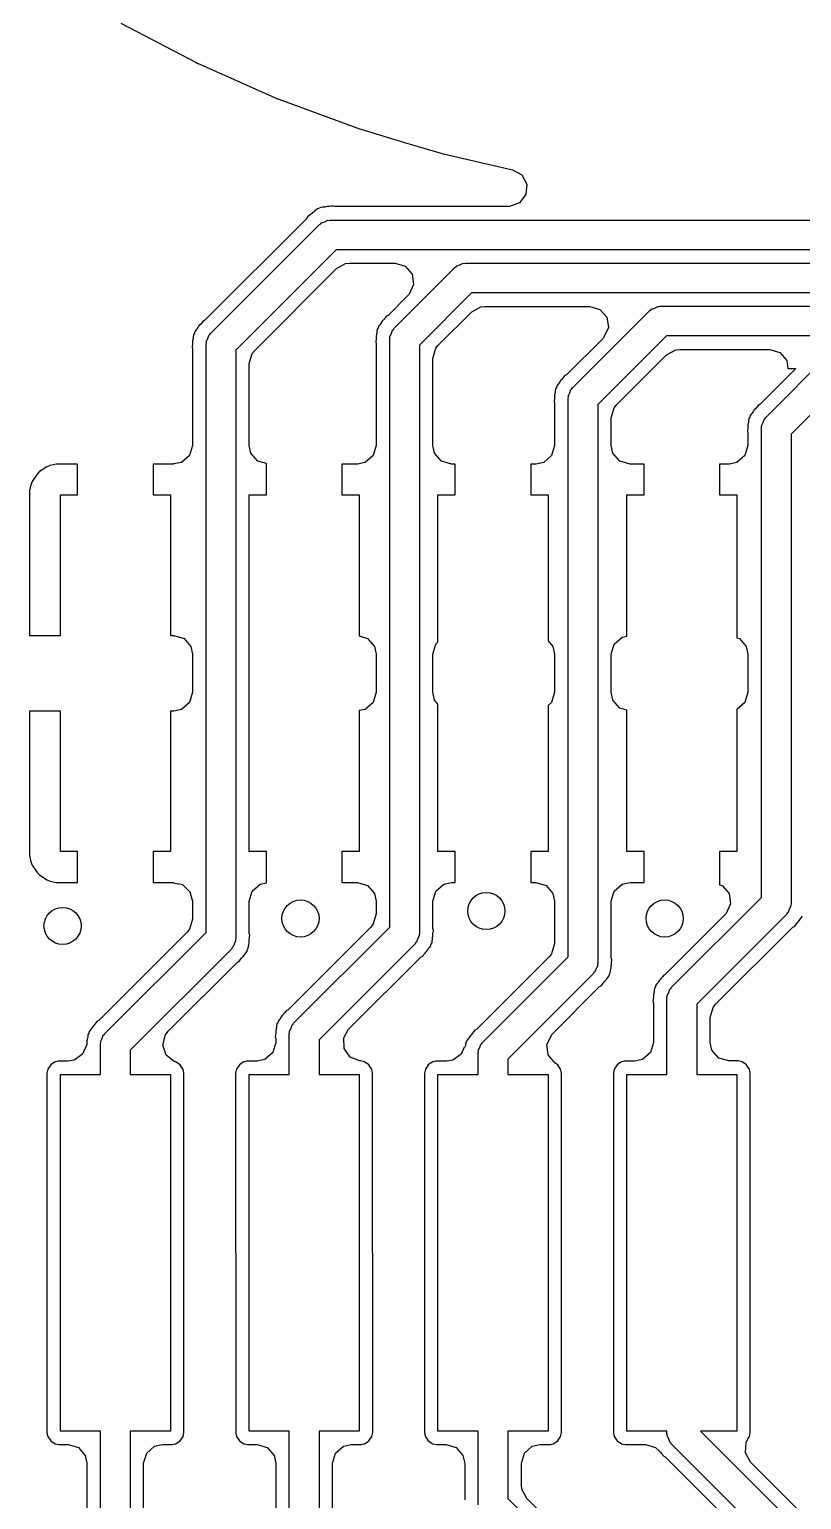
# Model space of a CAD drawing. Extents: x 115.8 to 161.6, y -138.1 to -93.2.
# Drawn here: x 133.58 to 138.77, y -133.11 to -123.22 of the extents above; entities that cross this region are included whole.
import ezdxf

# ---------------------------------------------------------------- set-up
doc = ezdxf.new("R2010")
doc.units = 0
doc.layers.add('BLACK', color=7, linetype='CONTINUOUS')

msp = doc.modelspace()

# ---------------------------------------------------------------- linework, layer by layer
at = {"layer": 'BLACK', "linetype": 'CONTINUOUS'}
for p, q in [((134.192, -123.174), (134.699, -123.44)), ((134.699, -123.44), (134.71, -123.446)), ((134.71, -123.446), (134.712, -123.446)), ((134.712, -123.446), (134.712, -123.446)), ((134.712, -123.446), (134.93, -123.543)), ((134.93, -123.543), (135.246, -123.684)), ((135.246, -123.684), (135.248, -123.685)), ((135.248, -123.685), (135.248, -123.685)), ((135.248, -123.685), (135.303, -123.705)), ((135.303, -123.705), (135.797, -123.887)), ((135.797, -123.887), (135.799, -123.887)), ((135.799, -123.887), (135.799, -123.887)), ((135.799, -123.887), (136.099, -123.977)), ((136.099, -123.977), (136.359, -124.054)), ((136.359, -124.054), (136.361, -124.054)), ((136.361, -124.054), (136.361, -124.054)), ((136.361, -124.054), (136.827, -124.161)), ((136.827, -124.161), (136.889, -124.195)), ((136.889, -124.195), (136.922, -124.258)), ((136.922, -124.258), (136.916, -124.329)), ((136.916, -124.329), (136.873, -124.385)), ((135.473, -124.457), (135.467, -124.462)), ((135.476, -124.455), (135.473, -124.457)), ((135.481, -124.45), (135.476, -124.455)), ((135.487, -124.446), (135.481, -124.45)), ((135.489, -124.444), (135.487, -124.446)), ((135.495, -124.44), (135.489, -124.444)), ((135.504, -124.433), (135.495, -124.44)), ((135.515, -124.424), (135.504, -124.433)), ((135.504, -124.433), (135.504, -124.433)), ((135.526, -124.421), (135.515, -124.424)), ((135.536, -124.415), (135.526, -124.421)), ((135.55, -124.414), (135.536, -124.415)), ((135.561, -124.413), (135.55, -124.414)), ((135.55, -124.414), (135.55, -124.414)), ((135.568, -124.411), (135.561, -124.413)), ((135.572, -124.411), (135.568, -124.411)), ((135.579, -124.409), (135.572, -124.411)), ((135.586, -124.409), (135.579, -124.409)), ((135.589, -124.409), (135.586, -124.409)), ((135.596, -124.409), (135.589, -124.409)), ((135.608, -124.407), (135.596, -124.409)), ((135.622, -124.406), (135.608, -124.407)), ((135.608, -124.407), (135.608, -124.407)), ((135.632, -124.409), (135.622, -124.406)), ((135.633, -124.409), (135.632, -124.409)), ((136.799, -124.409), (135.633, -124.409)), ((136.807, -124.409), (136.799, -124.409)), ((136.873, -124.385), (136.807, -124.409)), ((135.442, -124.489), (134.754, -125.177)), ((134.794, -125.264), (135.529, -124.529)), ((135.443, -124.488), (135.442, -124.489)), ((135.447, -124.478), (135.443, -124.488)), ((135.467, -124.462), (135.447, -124.478)), ((135.529, -124.529), (135.536, -124.526)), ((135.536, -124.526), (135.541, -124.519)), ((135.541, -124.519), (135.563, -124.512)), ((135.563, -124.512), (135.584, -124.501)), ((135.584, -124.501), (135.592, -124.502)), ((135.592, -124.502), (135.6, -124.5)), ((135.6, -124.5), (142.359, -124.5)), ((135.641, -124.7), (134.965, -125.376)), ((142.4, -124.7), (135.641, -124.7)), ((135.092, -125.377), (135.642, -124.827)), ((135.642, -124.827), (135.704, -124.793)), ((135.704, -124.793), (135.731, -124.79)), ((135.731, -124.79), (136.036, -124.79)), ((136.029, -125.229), (136.439, -124.819)), ((136.036, -124.79), (136.104, -124.811)), ((136.104, -124.811), (136.151, -124.864)), ((136.439, -124.819), (136.446, -124.816)), ((136.446, -124.816), (136.451, -124.809)), ((136.451, -124.809), (136.473, -124.802)), ((136.473, -124.802), (136.494, -124.791)), ((136.494, -124.791), (136.502, -124.792)), ((136.502, -124.792), (136.51, -124.79)), ((136.51, -124.79), (142.479, -124.79)), ((136.161, -124.934), (136.131, -124.999)), ((136.151, -124.864), (136.161, -124.934)), ((136.125, -125.006), (135.989, -125.142)), ((136.131, -124.999), (136.125, -125.006)), ((136.551, -124.99), (136.2, -125.341)), ((142.52, -124.99), (136.551, -124.99)), ((135.978, -125.147), (135.969, -125.158)), ((135.988, -125.142), (135.978, -125.147)), ((135.989, -125.142), (135.988, -125.142)), ((136.327, -125.342), (136.552, -125.117)), ((136.552, -125.117), (136.614, -125.083)), ((136.614, -125.083), (136.641, -125.081)), ((136.641, -125.081), (137.346, -125.081)), ((137.229, -125.629), (137.749, -125.109)), ((137.346, -125.081), (137.414, -125.101)), ((137.414, -125.101), (137.461, -125.154)), ((137.749, -125.109), (137.756, -125.106)), ((137.756, -125.106), (137.761, -125.099)), ((137.761, -125.099), (137.783, -125.092)), ((137.783, -125.092), (137.804, -125.081)), ((137.804, -125.081), (137.812, -125.082)), ((137.812, -125.082), (137.82, -125.08)), ((137.82, -125.08), (142.599, -125.08)), ((134.689, -125.25), (134.687, -125.261)), ((134.698, -125.239), (134.689, -125.25)), ((134.705, -125.23), (134.698, -125.239)), ((134.698, -125.239), (134.698, -125.239)), ((134.709, -125.224), (134.705, -125.23)), ((134.711, -125.221), (134.709, -125.224)), ((134.715, -125.215), (134.711, -125.221)), ((134.72, -125.21), (134.715, -125.215)), ((134.722, -125.208), (134.72, -125.21)), ((134.727, -125.202), (134.722, -125.208)), ((134.734, -125.193), (134.727, -125.202)), ((134.743, -125.182), (134.734, -125.193)), ((134.734, -125.193), (134.734, -125.193)), ((134.753, -125.177), (134.743, -125.182)), ((134.754, -125.177), (134.753, -125.177)), ((135.914, -125.25), (135.913, -125.261)), ((135.916, -125.235), (135.914, -125.25)), ((135.914, -125.25), (135.914, -125.25)), ((135.922, -125.226), (135.916, -125.235)), ((135.924, -125.215), (135.922, -125.226)), ((135.933, -125.204), (135.924, -125.215)), ((135.94, -125.195), (135.933, -125.204)), ((135.933, -125.204), (135.933, -125.204)), ((135.944, -125.189), (135.94, -125.195)), ((135.946, -125.186), (135.944, -125.189)), ((135.95, -125.18), (135.946, -125.186)), ((135.955, -125.175), (135.95, -125.18)), ((135.957, -125.173), (135.955, -125.175)), ((135.962, -125.167), (135.957, -125.173)), ((135.969, -125.158), (135.962, -125.167)), ((135.969, -125.158), (135.969, -125.158)), ((136.012, -125.263), (136.019, -125.241)), ((136.019, -125.241), (136.026, -125.236)), ((136.026, -125.236), (136.029, -125.229)), ((137.471, -125.224), (137.441, -125.289)), ((137.461, -125.154), (137.471, -125.224)), ((134.674, -125.331), (134.671, -125.357)), ((134.676, -125.306), (134.674, -125.313)), ((134.674, -125.313), (134.674, -125.32)), ((134.674, -125.32), (134.674, -125.324)), ((134.674, -125.324), (134.674, -125.331)), ((134.678, -125.296), (134.676, -125.303)), ((134.676, -125.303), (134.676, -125.306)), ((134.679, -125.285), (134.678, -125.296)), ((134.681, -125.27), (134.679, -125.285)), ((134.679, -125.285), (134.679, -125.285)), ((134.687, -125.261), (134.681, -125.27)), ((134.765, -125.335), (134.767, -125.327)), ((134.765, -129.294), (134.765, -125.335)), ((134.766, -125.319), (134.777, -125.298)), ((134.767, -125.327), (134.766, -125.319)), ((134.777, -125.298), (134.784, -125.276)), ((134.784, -125.276), (134.791, -125.271)), ((134.791, -125.271), (134.794, -125.264)), ((135.909, -125.296), (135.906, -125.322)), ((135.906, -125.322), (135.909, -125.332)), ((135.911, -125.271), (135.909, -125.278)), ((135.909, -125.278), (135.909, -125.285)), ((135.909, -125.285), (135.909, -125.289)), ((135.909, -125.289), (135.909, -125.296)), ((135.909, -125.332), (135.909, -125.333)), ((135.909, -125.333), (135.909, -126.016)), ((135.913, -125.261), (135.911, -125.268)), ((135.911, -125.268), (135.911, -125.271)), ((136, -125.3), (136.002, -125.292)), ((136, -129.259), (136, -125.3)), ((136.001, -125.284), (136.012, -125.263)), ((136.002, -125.292), (136.001, -125.284)), ((136.2, -125.341), (136.2, -129.3)), ((136.311, -125.363), (136.327, -125.342)), ((137.435, -125.296), (137.189, -125.542)), ((137.861, -125.28), (137.4, -125.741)), ((137.441, -125.289), (137.435, -125.296)), ((142.64, -125.28), (137.861, -125.28)), ((134.671, -125.357), (134.674, -125.367)), ((134.674, -125.367), (134.674, -125.368)), ((134.674, -125.368), (134.674, -126.016)), ((134.965, -125.376), (134.965, -129.335)), ((135.055, -125.466), (135.076, -125.398)), ((135.076, -125.398), (135.092, -125.377)), ((136.29, -125.431), (136.311, -125.363)), ((136.29, -126.016), (136.29, -125.431)), ((137.769, -125.5), (137.862, -125.407)), ((137.862, -125.407), (137.924, -125.373)), ((137.924, -125.373), (137.951, -125.37)), ((137.951, -125.37), (138.556, -125.37)), ((138.529, -125.829), (138.959, -125.399)), ((138.556, -125.37), (138.624, -125.391)), ((138.624, -125.391), (138.671, -125.444)), ((138.671, -125.444), (138.679, -125.5)), ((135.055, -126.016), (135.055, -125.466)), ((137.178, -125.547), (137.169, -125.558)), ((137.188, -125.542), (137.178, -125.547)), ((137.189, -125.542), (137.188, -125.542)), ((137.646, -125.623), (137.769, -125.5)), ((138.731, -125.5), (138.489, -125.742)), ((138.679, -125.5), (138.731, -125.5)), ((137.116, -125.635), (137.114, -125.65)), ((137.122, -125.626), (137.116, -125.635)), ((137.124, -125.615), (137.122, -125.626)), ((137.133, -125.604), (137.124, -125.615)), ((137.14, -125.595), (137.133, -125.604)), ((137.133, -125.604), (137.133, -125.604)), ((137.144, -125.589), (137.14, -125.595)), ((137.146, -125.586), (137.144, -125.589)), ((137.15, -125.58), (137.146, -125.586)), ((137.155, -125.575), (137.15, -125.58)), ((137.157, -125.573), (137.155, -125.575)), ((137.162, -125.567), (137.157, -125.573)), ((137.169, -125.558), (137.162, -125.567)), ((137.169, -125.558), (137.169, -125.558)), ((137.212, -125.663), (137.219, -125.641)), ((137.219, -125.641), (137.226, -125.636)), ((137.226, -125.636), (137.229, -125.629)), ((137.527, -125.742), (137.646, -125.623)), ((139.071, -125.57), (138.7, -125.941)), ((137.109, -125.696), (137.106, -125.722)), ((137.106, -125.722), (137.109, -125.732)), ((137.111, -125.671), (137.109, -125.678)), ((137.109, -125.678), (137.109, -125.685)), ((137.109, -125.685), (137.109, -125.689)), ((137.109, -125.689), (137.109, -125.696)), ((137.109, -125.732), (137.109, -125.733)), ((137.109, -125.733), (137.109, -126.016)), ((137.113, -125.661), (137.111, -125.668)), ((137.111, -125.668), (137.111, -125.671)), ((137.114, -125.65), (137.113, -125.661)), ((137.114, -125.65), (137.114, -125.65)), ((137.2, -125.7), (137.202, -125.692)), ((137.2, -129.459), (137.2, -125.7)), ((137.201, -125.684), (137.212, -125.663)), ((137.202, -125.692), (137.201, -125.684)), ((137.4, -125.741), (137.4, -129.5)), ((137.511, -125.763), (137.527, -125.742)), ((138.488, -125.742), (138.478, -125.747)), ((138.489, -125.742), (138.488, -125.742)), ((137.49, -125.831), (137.511, -125.763)), ((137.49, -126.016), (137.49, -125.831)), ((138.416, -125.835), (138.414, -125.85)), ((138.422, -125.826), (138.416, -125.835)), ((138.424, -125.815), (138.422, -125.826)), ((138.433, -125.804), (138.424, -125.815)), ((138.44, -125.795), (138.433, -125.804)), ((138.433, -125.804), (138.433, -125.804)), ((138.444, -125.789), (138.44, -125.795)), ((138.446, -125.786), (138.444, -125.789)), ((138.45, -125.78), (138.446, -125.786)), ((138.455, -125.775), (138.45, -125.78)), ((138.457, -125.773), (138.455, -125.775)), ((138.462, -125.767), (138.457, -125.773)), ((138.469, -125.758), (138.462, -125.767)), ((138.478, -125.747), (138.469, -125.758)), ((138.469, -125.758), (138.469, -125.758)), ((138.512, -125.863), (138.519, -125.841)), ((138.519, -125.841), (138.526, -125.836)), ((138.526, -125.836), (138.529, -125.829)), ((138.409, -125.896), (138.406, -125.922)), ((138.406, -125.922), (138.409, -125.932)), ((138.411, -125.871), (138.409, -125.878)), ((138.409, -125.878), (138.409, -125.885)), ((138.409, -125.885), (138.409, -125.889)), ((138.409, -125.889), (138.409, -125.896)), ((138.409, -125.932), (138.409, -125.933)), ((138.409, -125.933), (138.409, -126.016)), ((138.413, -125.861), (138.411, -125.868)), ((138.411, -125.868), (138.411, -125.871)), ((138.414, -125.85), (138.413, -125.861)), ((138.414, -125.85), (138.414, -125.85)), ((138.5, -125.9), (138.502, -125.892)), ((138.5, -129.059), (138.5, -125.9)), ((138.501, -125.884), (138.512, -125.863)), ((138.502, -125.892), (138.501, -125.884)), ((138.7, -125.941), (138.7, -129.1)), ((134.674, -126.016), (134.654, -126.084)), ((135.067, -126.068), (135.055, -126.016)), ((135.909, -126.016), (135.889, -126.084)), ((136.302, -126.068), (136.29, -126.016)), ((137.109, -126.016), (137.089, -126.084)), ((137.502, -126.068), (137.49, -126.016)), ((138.409, -126.016), (138.389, -126.084)), ((133.771, -126.142), (133.758, -126.143)), ((133.901, -126.142), (133.771, -126.142)), ((133.901, -126.35), (133.901, -126.142)), ((134.545, -126.142), (134.409, -126.142)), ((134.409, -126.142), (134.409, -126.35)), ((134.601, -126.131), (134.545, -126.14)), ((134.545, -126.14), (134.545, -126.142)), ((134.654, -126.084), (134.601, -126.131)), ((135.113, -126.122), (135.067, -126.068)), ((135.171, -126.139), (135.113, -126.122)), ((135.171, -126.35), (135.171, -126.139)), ((135.784, -126.142), (135.679, -126.142)), ((135.679, -126.142), (135.679, -126.35)), ((135.836, -126.131), (135.784, -126.142)), ((135.889, -126.084), (135.836, -126.131)), ((136.348, -126.122), (136.302, -126.068)), ((136.416, -126.142), (136.348, -126.122)), ((136.441, -126.142), (136.416, -126.142)), ((136.441, -126.35), (136.441, -126.142)), ((136.983, -126.142), (136.949, -126.142)), ((136.949, -126.142), (136.949, -126.35)), ((137.036, -126.131), (136.983, -126.142)), ((137.089, -126.084), (137.036, -126.131)), ((137.548, -126.122), (137.502, -126.068)), ((137.617, -126.142), (137.548, -126.122)), ((137.711, -126.142), (137.617, -126.142)), ((137.711, -126.35), (137.711, -126.142)), ((138.284, -126.142), (138.219, -126.142)), ((138.219, -126.142), (138.219, -126.35)), ((138.336, -126.131), (138.284, -126.142)), ((138.389, -126.084), (138.336, -126.131)), ((133.628, -126.21), (133.596, -126.259)), ((133.645, -126.193), (133.628, -126.21)), ((133.694, -126.161), (133.645, -126.193)), ((133.716, -126.152), (133.694, -126.161)), ((133.758, -126.143), (133.716, -126.152)), ((133.578, -126.323), (133.577, -126.336)), ((133.577, -126.336), (133.577, -127.296)), ((133.587, -126.281), (133.578, -126.323)), ((133.596, -126.259), (133.587, -126.281)), ((133.785, -127.296), (133.785, -126.35)), ((133.785, -126.35), (133.901, -126.35)), ((134.409, -126.35), (134.525, -126.35)), ((134.525, -126.35), (134.525, -127.296)), ((135.055, -128.75), (135.055, -126.35)), ((135.055, -126.35), (135.171, -126.35)), ((135.679, -126.35), (135.795, -126.35)), ((135.795, -126.35), (135.795, -127.299)), ((136.325, -127.341), (136.325, -126.35)), ((136.325, -126.35), (136.441, -126.35)), ((136.949, -126.35), (137.065, -126.35)), ((137.065, -126.35), (137.065, -127.331)), ((137.595, -127.301), (137.595, -126.35)), ((137.595, -126.35), (137.711, -126.35)), ((138.219, -126.35), (138.335, -126.35)), ((138.335, -126.35), (138.335, -127.311)), ((133.577, -127.296), (133.785, -127.296)), ((134.525, -127.296), (134.548, -127.296)), ((134.548, -127.296), (134.617, -127.316)), ((134.617, -127.316), (134.663, -127.37)), ((135.795, -127.299), (135.852, -127.316)), ((135.852, -127.316), (135.898, -127.37)), ((137.511, -127.354), (137.564, -127.307)), ((137.564, -127.307), (137.595, -127.301)), ((138.335, -127.311), (138.352, -127.316)), ((138.352, -127.316), (138.398, -127.37)), ((134.663, -127.37), (134.674, -127.422)), ((134.674, -127.422), (134.674, -127.678)), ((135.898, -127.37), (135.909, -127.422)), ((135.909, -127.422), (135.909, -127.678)), ((136.29, -127.422), (136.311, -127.354)), ((136.29, -127.678), (136.29, -127.422)), ((136.311, -127.354), (136.325, -127.341)), ((137.065, -127.331), (137.098, -127.37)), ((137.098, -127.37), (137.109, -127.422)), ((137.109, -127.422), (137.109, -127.678)), ((137.49, -127.422), (137.511, -127.354)), ((137.49, -127.678), (137.49, -127.422)), ((138.398, -127.37), (138.409, -127.422)), ((138.409, -127.422), (138.409, -127.678)), ((134.674, -127.678), (134.654, -127.746)), ((135.909, -127.678), (135.889, -127.746)), ((136.302, -127.73), (136.29, -127.678)), ((137.109, -127.678), (137.089, -127.746)), ((137.502, -127.73), (137.49, -127.678)), ((138.409, -127.678), (138.389, -127.746)), ((133.785, -127.804), (133.577, -127.804)), ((133.577, -127.804), (133.577, -128.764)), ((133.785, -128.75), (133.785, -127.804)), ((134.548, -127.804), (134.525, -127.804)), ((134.525, -127.804), (134.525, -128.75)), ((134.601, -127.793), (134.548, -127.804)), ((134.654, -127.746), (134.601, -127.793)), ((135.836, -127.793), (135.795, -127.801)), ((135.795, -127.801), (135.795, -128.75)), ((135.889, -127.746), (135.836, -127.793)), ((136.325, -127.757), (136.302, -127.73)), ((136.325, -128.75), (136.325, -127.757)), ((137.089, -127.746), (137.065, -127.767)), ((137.065, -127.767), (137.065, -128.75)), ((137.548, -127.784), (137.502, -127.73)), ((137.595, -127.798), (137.548, -127.784)), ((137.595, -128.75), (137.595, -127.798)), ((138.336, -127.793), (138.335, -127.793)), ((138.335, -127.793), (138.335, -128.75)), ((138.389, -127.746), (138.336, -127.793)), ((133.577, -128.764), (133.578, -128.777)), ((133.578, -128.777), (133.587, -128.819)), ((133.901, -128.75), (133.785, -128.75)), ((133.901, -128.958), (133.901, -128.75)), ((134.525, -128.75), (134.409, -128.75)), ((134.409, -128.75), (134.409, -128.958)), ((135.171, -128.75), (135.055, -128.75)), ((135.171, -128.96), (135.171, -128.75)), ((135.795, -128.75), (135.679, -128.75)), ((135.679, -128.75), (135.679, -128.958)), ((136.441, -128.75), (136.325, -128.75)), ((136.441, -128.958), (136.441, -128.75)), ((137.065, -128.75), (136.949, -128.75)), ((136.949, -128.75), (136.949, -128.958)), ((137.711, -128.75), (137.595, -128.75)), ((137.711, -128.958), (137.711, -128.75)), ((138.335, -128.75), (138.219, -128.75)), ((138.219, -128.75), (138.219, -128.973)), ((133.587, -128.819), (133.596, -128.841)), ((133.596, -128.841), (133.628, -128.89)), ((133.628, -128.89), (133.645, -128.907)), ((133.645, -128.907), (133.694, -128.939)), ((133.694, -128.939), (133.716, -128.948)), ((133.716, -128.948), (133.758, -128.957)), ((133.758, -128.957), (133.771, -128.958)), ((133.771, -128.958), (133.901, -128.958)), ((134.409, -128.958), (134.545, -128.958)), ((134.545, -128.958), (134.545, -128.96)), ((134.545, -128.96), (134.606, -128.972)), ((134.606, -128.972), (134.657, -129.02)), ((135.076, -129.016), (135.129, -128.969)), ((135.129, -128.969), (135.171, -128.96)), ((135.679, -128.958), (135.784, -128.958)), ((135.784, -128.958), (135.852, -128.978)), ((135.852, -128.978), (135.898, -129.032)), ((136.311, -129.016), (136.364, -128.969)), ((136.364, -128.969), (136.416, -128.958)), ((136.416, -128.958), (136.441, -128.958)), ((136.949, -128.958), (136.983, -128.958)), ((136.983, -128.958), (137.052, -128.978)), ((137.052, -128.978), (137.098, -129.032)), ((137.511, -129.016), (137.564, -128.969)), ((137.564, -128.969), (137.617, -128.958)), ((137.617, -128.958), (137.711, -128.958)), ((138.219, -128.973), (138.237, -128.978)), ((138.237, -128.978), (138.283, -129.032)), ((134.657, -129.02), (134.674, -129.084)), ((134.674, -129.084), (134.674, -129.204)), ((135.055, -129.084), (135.076, -129.016)), ((135.055, -129.302), (135.055, -129.084)), ((135.898, -129.032), (135.909, -129.084)), ((135.909, -129.084), (135.909, -129.169)), ((136.29, -129.084), (136.311, -129.016)), ((136.29, -129.267), (136.29, -129.084)), ((137.098, -129.032), (137.109, -129.084)), ((137.109, -129.084), (137.109, -129.369)), ((137.49, -129.084), (137.511, -129.016)), ((137.49, -129.467), (137.49, -129.084)), ((137.894, -129.664), (138.5, -129.059)), ((138.293, -129.102), (138.264, -129.167)), ((138.283, -129.032), (138.293, -129.102)), ((138.7, -129.1), (138.698, -129.108)), ((138.698, -129.108), (138.699, -129.116)), ((134.674, -129.204), (134.654, -129.272)), ((135.909, -129.169), (135.889, -129.237)), ((138.257, -129.173), (137.854, -129.577)), ((138.671, -129.171), (138.065, -129.776)), ((138.264, -129.167), (138.257, -129.173)), ((138.674, -129.164), (138.671, -129.171)), ((138.681, -129.159), (138.674, -129.164)), ((138.688, -129.137), (138.681, -129.159)), ((138.699, -129.116), (138.688, -129.137)), ((138.756, -129.211), (138.76, -129.205)), ((138.76, -129.205), (138.767, -129.196)), ((138.767, -129.196), (138.776, -129.185)), ((134.638, -129.293), (134.044, -129.887)), ((134.084, -129.974), (134.765, -129.294)), ((134.654, -129.272), (134.638, -129.293)), ((135.056, -129.303), (135.055, -129.302)), ((135.059, -129.313), (135.056, -129.303)), ((135.354, -129.904), (136, -129.259)), ((135.873, -129.258), (135.501, -129.63)), ((135.889, -129.237), (135.873, -129.258)), ((136.2, -129.3), (136.198, -129.308)), ((136.198, -129.308), (136.199, -129.316)), ((136.291, -129.268), (136.29, -129.267)), ((136.294, -129.278), (136.291, -129.268)), ((136.291, -129.304), (136.293, -129.292)), ((136.291, -129.311), (136.291, -129.304)), ((136.293, -129.292), (136.294, -129.278)), ((138.192, -129.777), (138.711, -129.258)), ((138.711, -129.258), (138.712, -129.258)), ((138.712, -129.258), (138.722, -129.253)), ((138.722, -129.253), (138.738, -129.233)), ((138.738, -129.233), (138.743, -129.227)), ((138.743, -129.227), (138.745, -129.225)), ((138.745, -129.225), (138.75, -129.22)), ((138.75, -129.22), (138.754, -129.214)), ((138.754, -129.214), (138.756, -129.211)), ((134.936, -129.406), (134.255, -130.086)), ((134.939, -129.399), (134.936, -129.406)), ((134.946, -129.394), (134.939, -129.399)), ((134.953, -129.372), (134.946, -129.394)), ((134.964, -129.351), (134.953, -129.372)), ((134.965, -129.335), (134.963, -129.343)), ((134.963, -129.343), (134.964, -129.351)), ((135.043, -129.409), (135.049, -129.4)), ((135.049, -129.4), (135.052, -129.374)), ((135.052, -129.374), (135.054, -129.367)), ((135.054, -129.364), (135.055, -129.357)), ((135.054, -129.367), (135.054, -129.364)), ((135.055, -129.35), (135.056, -129.346)), ((135.055, -129.357), (135.055, -129.35)), ((135.056, -129.339), (135.058, -129.327)), ((135.056, -129.346), (135.056, -129.339)), ((135.058, -129.327), (135.059, -129.313)), ((136.171, -129.371), (135.525, -130.016)), ((136.174, -129.364), (136.171, -129.371)), ((136.181, -129.359), (136.174, -129.364)), ((136.188, -129.337), (136.181, -129.359)), ((136.199, -129.316), (136.188, -129.337)), ((136.256, -129.411), (136.26, -129.405)), ((136.26, -129.405), (136.267, -129.396)), ((136.267, -129.396), (136.276, -129.385)), ((136.267, -129.396), (136.267, -129.396)), ((136.276, -129.385), (136.278, -129.374)), ((136.278, -129.374), (136.284, -129.365)), ((136.284, -129.365), (136.285, -129.364)), ((136.285, -129.364), (136.286, -129.35)), ((136.286, -129.35), (136.287, -129.339)), ((136.286, -129.35), (136.286, -129.35)), ((136.287, -129.339), (136.289, -129.332)), ((136.289, -129.329), (136.29, -129.322)), ((136.289, -129.332), (136.289, -129.329)), ((136.29, -129.315), (136.291, -129.311)), ((136.29, -129.322), (136.29, -129.315)), ((137.109, -129.369), (137.089, -129.437)), ((134.511, -129.958), (134.976, -129.493)), ((134.976, -129.493), (134.977, -129.493)), ((134.977, -129.493), (134.987, -129.488)), ((134.987, -129.488), (135.003, -129.468)), ((135.003, -129.468), (135.008, -129.462)), ((135.008, -129.462), (135.01, -129.46)), ((135.01, -129.46), (135.015, -129.455)), ((135.015, -129.455), (135.019, -129.449)), ((135.019, -129.449), (135.021, -129.446)), ((135.021, -129.446), (135.025, -129.44)), ((135.025, -129.44), (135.032, -129.431)), ((135.032, -129.431), (135.041, -129.42)), ((135.041, -129.42), (135.043, -129.409)), ((135.724, -129.945), (136.211, -129.458)), ((136.211, -129.458), (136.212, -129.458)), ((136.212, -129.458), (136.222, -129.453)), ((136.222, -129.453), (136.228, -129.445)), ((136.228, -129.445), (136.238, -129.433)), ((136.238, -129.433), (136.243, -129.427)), ((136.243, -129.427), (136.245, -129.425)), ((136.245, -129.425), (136.25, -129.42)), ((136.25, -129.42), (136.254, -129.414)), ((136.254, -129.414), (136.256, -129.411)), ((137.073, -129.458), (136.584, -129.947)), ((136.624, -130.034), (137.2, -129.459)), ((137.089, -129.437), (137.073, -129.458)), ((137.4, -129.5), (137.398, -129.508)), ((137.491, -129.468), (137.49, -129.467)), ((137.494, -129.478), (137.491, -129.468)), ((137.491, -129.504), (137.492, -129.499)), ((137.491, -129.511), (137.491, -129.504)), ((137.492, -129.499), (137.494, -129.478)), ((137.371, -129.571), (136.795, -130.146)), ((137.374, -129.564), (137.371, -129.571)), ((137.381, -129.559), (137.374, -129.564)), ((137.388, -129.537), (137.381, -129.559)), ((137.399, -129.516), (137.388, -129.537)), ((137.398, -129.508), (137.399, -129.516)), ((137.46, -129.605), (137.467, -129.596)), ((137.467, -129.596), (137.476, -129.585)), ((137.467, -129.596), (137.467, -129.596)), ((137.476, -129.585), (137.478, -129.574)), ((137.478, -129.574), (137.484, -129.565)), ((137.484, -129.565), (137.486, -129.55)), ((137.486, -129.55), (137.487, -129.539)), ((137.486, -129.55), (137.486, -129.55)), ((137.487, -129.539), (137.489, -129.532)), ((137.489, -129.529), (137.49, -129.522)), ((137.489, -129.532), (137.489, -129.529)), ((137.49, -129.515), (137.491, -129.511)), ((137.49, -129.522), (137.49, -129.515)), ((137.827, -129.602), (137.822, -129.608)), ((137.834, -129.593), (137.827, -129.602)), ((137.843, -129.582), (137.834, -129.593)), ((137.834, -129.593), (137.834, -129.593)), ((137.853, -129.577), (137.843, -129.582)), ((137.854, -129.577), (137.853, -129.577)), ((135.501, -129.63), (135.314, -129.817)), ((137.092, -129.978), (137.411, -129.658)), ((137.411, -129.658), (137.412, -129.658)), ((137.412, -129.658), (137.422, -129.653)), ((137.422, -129.653), (137.438, -129.633)), ((137.438, -129.633), (137.443, -129.627)), ((137.443, -129.627), (137.445, -129.625)), ((137.445, -129.625), (137.45, -129.62)), ((137.45, -129.62), (137.454, -129.614)), ((137.454, -129.614), (137.456, -129.611)), ((137.456, -129.611), (137.46, -129.605)), ((137.778, -129.696), (137.776, -129.703)), ((137.776, -129.703), (137.776, -129.706)), ((137.779, -129.685), (137.778, -129.696)), ((137.781, -129.67), (137.779, -129.685)), ((137.779, -129.685), (137.779, -129.685)), ((137.787, -129.661), (137.781, -129.67)), ((137.789, -129.65), (137.787, -129.661)), ((137.798, -129.639), (137.789, -129.65)), ((137.805, -129.63), (137.798, -129.639)), ((137.798, -129.639), (137.798, -129.639)), ((137.809, -129.624), (137.805, -129.63)), ((137.811, -129.621), (137.809, -129.624)), ((137.815, -129.615), (137.811, -129.621)), ((137.82, -129.61), (137.815, -129.615)), ((137.822, -129.608), (137.82, -129.61)), ((137.866, -129.719), (137.877, -129.698)), ((137.877, -129.698), (137.884, -129.676)), ((137.884, -129.676), (137.891, -129.671)), ((137.891, -129.671), (137.894, -129.664)), ((137.774, -129.731), (137.771, -129.757)), ((137.771, -129.757), (137.774, -129.767)), ((137.776, -129.706), (137.774, -129.713)), ((137.774, -129.713), (137.774, -129.72)), ((137.774, -129.72), (137.774, -129.724)), ((137.774, -129.724), (137.774, -129.731)), ((137.774, -129.767), (137.774, -129.768)), ((137.774, -129.768), (137.774, -130.034)), ((137.865, -129.735), (137.867, -129.727)), ((137.865, -130.25), (137.865, -129.735)), ((137.867, -129.727), (137.866, -129.719)), ((138.065, -129.776), (138.065, -130.25)), ((138.155, -129.866), (138.176, -129.798)), ((138.176, -129.798), (138.192, -129.777)), ((134.033, -129.892), (134.024, -129.903)), ((134.043, -129.887), (134.033, -129.892)), ((134.044, -129.887), (134.043, -129.887)), ((135.247, -129.901), (135.241, -129.91)), ((135.249, -129.89), (135.247, -129.901)), ((135.258, -129.879), (135.249, -129.89)), ((135.265, -129.87), (135.258, -129.879)), ((135.258, -129.879), (135.258, -129.879)), ((135.269, -129.864), (135.265, -129.87)), ((135.271, -129.861), (135.269, -129.864)), ((135.275, -129.855), (135.271, -129.861)), ((135.28, -129.85), (135.275, -129.855)), ((135.282, -129.848), (135.28, -129.85)), ((135.287, -129.842), (135.282, -129.848)), ((135.294, -129.833), (135.287, -129.842)), ((135.303, -129.822), (135.294, -129.833)), ((135.294, -129.833), (135.294, -129.833)), ((135.313, -129.817), (135.303, -129.822)), ((135.314, -129.817), (135.313, -129.817)), ((138.155, -130.034), (138.155, -129.866)), ((133.969, -129.995), (133.968, -130.006)), ((133.971, -129.98), (133.969, -129.995)), ((133.969, -129.995), (133.969, -129.995)), ((133.977, -129.971), (133.971, -129.98)), ((133.979, -129.96), (133.977, -129.971)), ((133.988, -129.949), (133.979, -129.96)), ((133.995, -129.94), (133.988, -129.949)), ((133.988, -129.949), (133.988, -129.949)), ((133.999, -129.934), (133.995, -129.94)), ((134.001, -129.931), (133.999, -129.934)), ((134.005, -129.925), (134.001, -129.931)), ((134.01, -129.92), (134.005, -129.925)), ((134.012, -129.918), (134.01, -129.92)), ((134.017, -129.912), (134.012, -129.918)), ((134.024, -129.903), (134.017, -129.912)), ((134.024, -129.903), (134.024, -129.903)), ((134.067, -130.008), (134.074, -129.986)), ((134.074, -129.986), (134.081, -129.981)), ((134.081, -129.981), (134.084, -129.974)), ((134.474, -130.052), (134.492, -129.983)), ((134.492, -129.983), (134.511, -129.958)), ((135.234, -129.971), (135.231, -129.997)), ((135.231, -129.997), (135.234, -130.007)), ((135.236, -129.946), (135.234, -129.953)), ((135.234, -129.953), (135.234, -129.96)), ((135.234, -129.96), (135.234, -129.964)), ((135.234, -129.964), (135.234, -129.971)), ((135.238, -129.936), (135.236, -129.943)), ((135.236, -129.943), (135.236, -129.946)), ((135.239, -129.925), (135.238, -129.936)), ((135.241, -129.91), (135.239, -129.925)), ((135.239, -129.925), (135.239, -129.925)), ((135.325, -129.975), (135.327, -129.967)), ((135.325, -130.25), (135.325, -129.975)), ((135.326, -129.959), (135.337, -129.938)), ((135.327, -129.967), (135.326, -129.959)), ((135.337, -129.938), (135.344, -129.916)), ((135.344, -129.916), (135.351, -129.911)), ((135.351, -129.911), (135.354, -129.904)), ((135.691, -130.004), (135.724, -129.945)), ((136.535, -130), (136.528, -130.009)), ((136.539, -129.994), (136.535, -130)), ((136.541, -129.991), (136.539, -129.994)), ((136.545, -129.985), (136.541, -129.991)), ((136.55, -129.98), (136.545, -129.985)), ((136.552, -129.978), (136.55, -129.98)), ((136.557, -129.972), (136.552, -129.978)), ((136.564, -129.963), (136.557, -129.972)), ((136.573, -129.952), (136.564, -129.963)), ((136.564, -129.963), (136.564, -129.963)), ((136.583, -129.947), (136.573, -129.952)), ((136.584, -129.947), (136.583, -129.947)), ((137.056, -130.047), (137.092, -129.978)), ((133.963, -130.048), (133.935, -130.113)), ((133.964, -130.041), (133.963, -130.048)), ((133.966, -130.016), (133.964, -130.023)), ((133.964, -130.023), (133.964, -130.03)), ((133.964, -130.03), (133.964, -130.034)), ((133.964, -130.034), (133.964, -130.041)), ((133.968, -130.006), (133.966, -130.013)), ((133.966, -130.013), (133.966, -130.016)), ((134.055, -130.045), (134.057, -130.037)), ((134.055, -130.25), (134.055, -130.045)), ((134.056, -130.029), (134.067, -130.008)), ((134.057, -130.037), (134.056, -130.029)), ((134.255, -130.086), (134.255, -130.25)), ((134.497, -130.119), (134.474, -130.052)), ((135.234, -130.034), (135.214, -130.102)), ((135.234, -130.007), (135.234, -130.008)), ((135.234, -130.008), (135.234, -130.034)), ((135.525, -130.016), (135.525, -130.25)), ((135.694, -130.075), (135.691, -130.004)), ((135.735, -130.133), (135.694, -130.075)), ((136.502, -130.067), (136.482, -130.113)), ((136.504, -130.068), (136.502, -130.067)), ((136.509, -130.055), (136.504, -130.068)), ((136.511, -130.04), (136.509, -130.055)), ((136.517, -130.031), (136.511, -130.04)), ((136.519, -130.02), (136.517, -130.031)), ((136.528, -130.009), (136.519, -130.02)), ((136.528, -130.009), (136.528, -130.009)), ((136.595, -130.105), (136.597, -130.097)), ((136.596, -130.089), (136.607, -130.068)), ((136.597, -130.097), (136.596, -130.089)), ((136.607, -130.068), (136.614, -130.046)), ((136.614, -130.046), (136.621, -130.041)), ((136.621, -130.041), (136.624, -130.034)), ((137.065, -130.117), (137.056, -130.047)), ((137.774, -130.034), (137.754, -130.102)), ((138.167, -130.086), (138.155, -130.034)), ((138.213, -130.139), (138.167, -130.086)), ((133.72, -130.185), (133.7, -130.215)), ((133.739, -130.172), (133.72, -130.185)), ((133.75, -130.165), (133.739, -130.172)), ((133.739, -130.172), (133.739, -130.172)), ((133.739, -130.172), (133.739, -130.172)), ((133.762, -130.162), (133.75, -130.165)), ((133.77, -130.161), (133.762, -130.162)), ((133.762, -130.162), (133.762, -130.162)), ((133.776, -130.16), (133.77, -130.161)), ((133.77, -130.161), (133.77, -130.161)), ((133.838, -130.16), (133.776, -130.16)), ((133.877, -130.153), (133.838, -130.16)), ((133.935, -130.113), (133.877, -130.153)), ((134.551, -130.163), (134.497, -130.119)), ((134.56, -130.165), (134.551, -130.163)), ((134.59, -130.185), (134.56, -130.165)), ((134.597, -130.195), (134.59, -130.185)), ((134.602, -130.203), (134.597, -130.195)), ((134.99, -130.185), (134.97, -130.215)), ((135.009, -130.172), (134.99, -130.185)), ((135.02, -130.165), (135.009, -130.172)), ((135.009, -130.172), (135.009, -130.172)), ((135.009, -130.172), (135.009, -130.172)), ((135.032, -130.162), (135.02, -130.165)), ((135.04, -130.161), (135.032, -130.162)), ((135.032, -130.162), (135.032, -130.162)), ((135.046, -130.16), (135.04, -130.161)), ((135.04, -130.161), (135.04, -130.161)), ((135.108, -130.16), (135.046, -130.16)), ((135.161, -130.148), (135.108, -130.16)), ((135.214, -130.102), (135.161, -130.148)), ((135.8, -130.159), (135.735, -130.133)), ((135.804, -130.159), (135.8, -130.159)), ((135.83, -130.165), (135.804, -130.159)), ((135.86, -130.185), (135.83, -130.165)), ((135.867, -130.195), (135.86, -130.185)), ((135.872, -130.203), (135.867, -130.195)), ((136.26, -130.185), (136.24, -130.215)), ((136.279, -130.172), (136.26, -130.185)), ((136.29, -130.165), (136.279, -130.172)), ((136.279, -130.172), (136.279, -130.172)), ((136.279, -130.172), (136.279, -130.172)), ((136.302, -130.162), (136.29, -130.165)), ((136.31, -130.161), (136.302, -130.162)), ((136.302, -130.162), (136.302, -130.162)), ((136.316, -130.16), (136.31, -130.161)), ((136.31, -130.161), (136.31, -130.161)), ((136.385, -130.16), (136.316, -130.16)), ((136.424, -130.153), (136.385, -130.16)), ((136.482, -130.113), (136.424, -130.153)), ((136.595, -130.25), (136.595, -130.105)), ((136.795, -130.146), (136.795, -130.25)), ((137.111, -130.172), (137.065, -130.117)), ((137.13, -130.185), (137.111, -130.172)), ((137.137, -130.195), (137.13, -130.185)), ((137.142, -130.203), (137.137, -130.195)), ((137.53, -130.185), (137.51, -130.215)), ((137.549, -130.172), (137.53, -130.185)), ((137.56, -130.165), (137.549, -130.172)), ((137.549, -130.172), (137.549, -130.172)), ((137.549, -130.172), (137.549, -130.172)), ((137.572, -130.162), (137.56, -130.165)), ((137.58, -130.161), (137.572, -130.162)), ((137.572, -130.162), (137.572, -130.162)), ((137.586, -130.16), (137.58, -130.161)), ((137.58, -130.161), (137.58, -130.161)), ((137.648, -130.16), (137.586, -130.16)), ((137.701, -130.148), (137.648, -130.16)), ((137.754, -130.102), (137.701, -130.148)), ((138.281, -130.159), (138.213, -130.139)), ((138.344, -130.159), (138.281, -130.159)), ((138.37, -130.165), (138.344, -130.159)), ((138.4, -130.185), (138.37, -130.165)), ((138.407, -130.195), (138.4, -130.185)), ((138.412, -130.203), (138.407, -130.195)), ((133.7, -130.215), (133.695, -130.241)), ((133.695, -130.241), (133.695, -132.659)), ((133.785, -132.65), (133.785, -130.25)), ((133.785, -130.25), (134.055, -130.25)), ((134.255, -130.25), (134.525, -130.25)), ((134.525, -130.25), (134.525, -132.65)), ((134.61, -130.215), (134.602, -130.203)), ((134.615, -130.241), (134.61, -130.215)), ((134.615, -132.659), (134.615, -130.241)), ((134.97, -130.215), (134.964, -130.241)), ((134.964, -130.241), (134.965, -132.659)), ((135.055, -132.65), (135.055, -130.25)), ((135.055, -130.25), (135.325, -130.25)), ((135.525, -130.25), (135.795, -130.25)), ((135.795, -130.25), (135.795, -132.65)), ((135.88, -130.215), (135.872, -130.203)), ((135.885, -130.241), (135.88, -130.215)), ((135.886, -132.659), (135.885, -130.241)), ((136.24, -130.215), (136.234, -130.241)), ((136.234, -130.241), (136.235, -132.659)), ((136.325, -132.65), (136.325, -130.25)), ((136.325, -130.25), (136.595, -130.25)), ((136.795, -130.25), (137.065, -130.25)), ((137.065, -130.25), (137.065, -132.65)), ((137.15, -130.215), (137.142, -130.203)), ((137.155, -130.241), (137.15, -130.215)), ((137.155, -132.659), (137.155, -130.241)), ((137.51, -130.215), (137.505, -130.241)), ((137.505, -130.241), (137.505, -132.659)), ((137.595, -132.65), (137.595, -130.25)), ((137.595, -130.25), (137.865, -130.25)), ((138.065, -130.25), (138.335, -130.25)), ((138.335, -130.25), (138.335, -132.65)), ((138.42, -130.215), (138.412, -130.203)), ((138.425, -130.241), (138.42, -130.215)), ((138.425, -132.659), (138.425, -130.241)), ((133.695, -132.659), (133.696, -132.665)), ((133.696, -132.665), (133.696, -132.665)), ((133.696, -132.665), (133.697, -132.673)), ((134.055, -132.65), (133.785, -132.65)), ((134.055, -133.505), (134.055, -132.65)), ((134.525, -132.65), (134.255, -132.65)), ((134.255, -132.65), (134.255, -133.464)), ((134.61, -132.685), (134.615, -132.659)), ((134.965, -132.659), (134.966, -132.665)), ((134.966, -132.665), (134.966, -132.665)), ((134.966, -132.665), (134.967, -132.673)), ((135.325, -132.65), (135.055, -132.65)), ((135.325, -133.475), (135.325, -132.65)), ((135.795, -132.65), (135.525, -132.65)), ((135.525, -132.65), (135.525, -133.434)), ((135.88, -132.685), (135.886, -132.659)), ((136.235, -132.659), (136.236, -132.665)), ((136.236, -132.665), (136.236, -132.665)), ((136.236, -132.665), (136.237, -132.673)), ((136.595, -132.65), (136.325, -132.65)), ((136.595, -133.145), (136.595, -132.65)), ((137.065, -132.65), (136.795, -132.65)), ((136.795, -132.65), (136.795, -133.104)), ((137.15, -132.685), (137.155, -132.659)), ((137.505, -132.659), (137.506, -132.665)), ((137.506, -132.665), (137.506, -132.665)), ((137.506, -132.665), (137.507, -132.673)), ((137.865, -132.65), (137.595, -132.65)), ((137.865, -132.665), (137.865, -132.65)), ((137.867, -132.673), (137.865, -132.665)), ((138.335, -132.65), (138.091, -132.65)), ((138.091, -132.65), (139.241, -133.8)), ((138.42, -132.685), (138.425, -132.659)), ((133.697, -132.673), (133.7, -132.685)), ((133.7, -132.685), (133.72, -132.715)), ((133.72, -132.715), (133.75, -132.735)), ((133.75, -132.735), (133.776, -132.74)), ((133.776, -132.74), (133.838, -132.74)), ((133.838, -132.74), (133.907, -132.761)), ((133.907, -132.761), (133.953, -132.814)), ((134.366, -132.798), (134.419, -132.752)), ((134.419, -132.752), (134.471, -132.74)), ((134.471, -132.74), (134.534, -132.74)), ((134.534, -132.74), (134.54, -132.739)), ((134.54, -132.739), (134.548, -132.738)), ((134.54, -132.739), (134.54, -132.739)), ((134.548, -132.738), (134.56, -132.735)), ((134.548, -132.738), (134.548, -132.738)), ((134.56, -132.735), (134.571, -132.728)), ((134.571, -132.728), (134.58, -132.722)), ((134.571, -132.728), (134.571, -132.728)), ((134.58, -132.722), (134.59, -132.715)), ((134.59, -132.715), (134.61, -132.685)), ((134.967, -132.673), (134.97, -132.685)), ((134.97, -132.685), (134.99, -132.715)), ((134.99, -132.715), (135.02, -132.735)), ((135.02, -132.735), (135.046, -132.74)), ((135.046, -132.74), (135.108, -132.74)), ((135.108, -132.74), (135.177, -132.761)), ((135.177, -132.761), (135.223, -132.814)), ((135.636, -132.798), (135.689, -132.752)), ((135.689, -132.752), (135.742, -132.74)), ((135.742, -132.74), (135.804, -132.74)), ((135.804, -132.74), (135.81, -132.739)), ((135.81, -132.739), (135.818, -132.738)), ((135.81, -132.739), (135.81, -132.739)), ((135.818, -132.738), (135.83, -132.735)), ((135.818, -132.738), (135.818, -132.738)), ((135.83, -132.735), (135.841, -132.728)), ((135.841, -132.728), (135.85, -132.722)), ((135.841, -132.728), (135.841, -132.728)), ((135.85, -132.722), (135.86, -132.715)), ((135.86, -132.715), (135.88, -132.685)), ((136.237, -132.673), (136.24, -132.685)), ((136.24, -132.685), (136.26, -132.715)), ((136.26, -132.715), (136.29, -132.735)), ((136.29, -132.735), (136.316, -132.74)), ((136.316, -132.74), (136.379, -132.74)), ((136.379, -132.74), (136.447, -132.761)), ((136.447, -132.761), (136.493, -132.814)), ((136.906, -132.798), (136.959, -132.752)), ((136.959, -132.752), (137.011, -132.74)), ((137.011, -132.74), (137.074, -132.74)), ((137.074, -132.74), (137.08, -132.739)), ((137.08, -132.739), (137.088, -132.738)), ((137.08, -132.739), (137.08, -132.739)), ((137.088, -132.738), (137.1, -132.735)), ((137.088, -132.738), (137.088, -132.738)), ((137.1, -132.735), (137.111, -132.728)), ((137.111, -132.728), (137.12, -132.722)), ((137.111, -132.728), (137.111, -132.728)), ((137.12, -132.722), (137.13, -132.715)), ((137.13, -132.715), (137.15, -132.685)), ((137.507, -132.673), (137.51, -132.685)), ((137.51, -132.685), (137.53, -132.715)), ((137.53, -132.715), (137.56, -132.735)), ((137.56, -132.735), (137.586, -132.74)), ((137.586, -132.74), (137.72, -132.74)), ((137.72, -132.74), (137.788, -132.761)), ((137.788, -132.761), (137.815, -132.784)), ((137.866, -132.681), (137.867, -132.673)), ((137.877, -132.702), (137.866, -132.681)), ((137.884, -132.724), (137.877, -132.702)), ((137.891, -132.729), (137.884, -132.724)), ((137.894, -132.736), (137.891, -132.729)), ((139.129, -133.971), (137.894, -132.736)), ((138.393, -132.795), (138.398, -132.725)), ((138.398, -132.725), (138.411, -132.699)), ((138.411, -132.699), (138.42, -132.685)), ((133.953, -132.814), (133.964, -132.866)), ((133.964, -132.866), (133.964, -133.472)), ((134.345, -132.866), (134.366, -132.798)), ((134.345, -133.374), (134.345, -132.866)), ((135.223, -132.814), (135.234, -132.866)), ((135.234, -132.866), (135.234, -133.442)), ((135.615, -132.866), (135.636, -132.798)), ((135.615, -133.344), (135.615, -132.866)), ((136.493, -132.814), (136.505, -132.867)), ((136.505, -132.867), (136.505, -133.112)), ((136.886, -132.866), (136.906, -132.798)), ((136.886, -133.014), (136.886, -132.866)), ((137.815, -132.784), (137.815, -132.784)), ((137.815, -132.784), (137.82, -132.789)), ((137.82, -132.789), (137.822, -132.792)), ((137.822, -132.792), (137.827, -132.798)), ((137.827, -132.798), (137.843, -132.818)), ((137.843, -132.818), (137.853, -132.822)), ((137.853, -132.822), (137.854, -132.823)), ((137.854, -132.823), (138.675, -133.644)), ((138.427, -132.858), (138.393, -132.795)), ((139.242, -133.673), (138.427, -132.858)), ((136.888, -133.041), (136.886, -133.014)), ((136.922, -133.103), (136.888, -133.041)), ((136.795, -133.104), (137.641, -133.95)), ((137.642, -133.823), (136.922, -133.103))]:
    msp.add_line(p, q, dxfattribs=at)
at = {"layer": 'BLACK'}
for centre in [(135.4, -129.2), (136.65, -129.15), (137.85, -129.2), (133.8, -129.25)]:
    msp.add_circle(centre, 0.125, dxfattribs=at)

doc.saveas('drawing.dxf')
